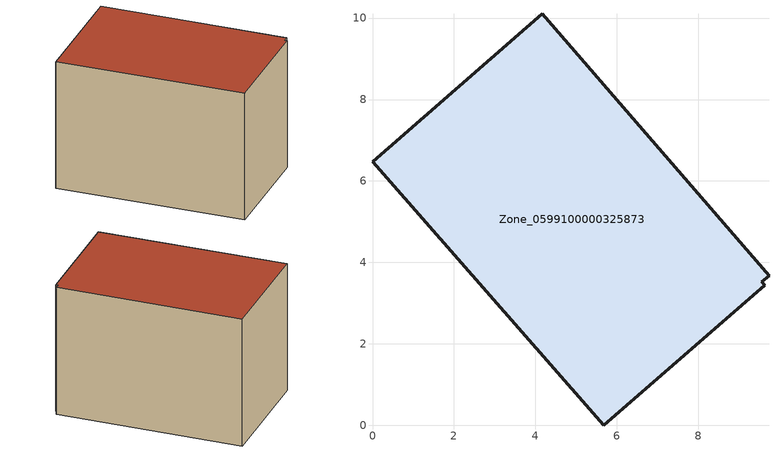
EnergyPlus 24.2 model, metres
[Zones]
Zone_0599100000325873
 floor ground (C_G): 0,6.47 4.17,10.1 9.74,3.67 9.56,3.52 9.63,3.44 5.68,0 z0
 wall outside (C_F): 4.17,10.1 0,6.47 5.68,0 9.63,3.44 9.56,3.52 9.74,3.67 4.17,10.1 z0:6.11
 roof outside (C_R): 5.68,0 9.63,3.44 9.56,3.52 9.74,3.67 4.17,10.1 0,6.47 z6.11
[BUILDING]
Pand.0599100000325873: North Axis=0; Terrain=City; Loads Convergence Tolerance Value=0.04; Temperature Convergence Tolerance Value=0.4; Solar Distribution=FullExterior; Maximum Number of Warmup Days=25; Minimum Number of Warmup Days=1
[Site:Location]
Rotterdam.The.Hague.AP_ZH_NLD Design_Conditions: Latitude=51.96; Longitude=4.45; Time Zone=1; Elevation=-4.5
[SITE:GROUNDTEMPERATURE:BUILDINGSURFACE]
18, 18, 18, 18, 18, 18, 18, 18, 18, 18, 18, 18
[MATERIAL] Thermal Absorptance=0.9; Solar Absorptance=0.7; Visible Absorptance=0.7
Name | Roughness | Thickness | Conductivity | Density | Specific Heat
G.TI.1946 | MediumSmooth | 0.15 | 1 | 540 | 1210
F.TI.1946 | Rough | 0.3 | 0.857143 | 1920 | 840
R.TI.1946 | MediumRough | 0.2 | 0.1 | 1500 | 1000
[CONSTRUCTION]
C_G: G.TI.1946
C_F: F.TI.1946
C_R: R.TI.1946
[ZONE]
Zone_0599100000325873: Type=1; Multiplier=1; Ceiling Height=Autocalculate; Volume=Autocalculate; Floor Area=autocalculate; Part of Total Floor Area=Yes
[ZONEINFILTRATION:DESIGNFLOWRATE]
Infil_Zone_0599100000325873: Zone or ZoneList or Space or SpaceList=Zone_0599100000325873; Schedule=AlwaysOn; Design Flow Rate Calculation Method=Flow/Area; Flow Rate per Floor Area=0.003; Constant Term Coefficient=1; Temperature Term Coefficient=0; Velocity Term Coefficient=0; Velocity Squared Term Coefficient=0
[HVACTEMPLATE:ZONE:IDEALLOADSAIRSYSTEM]
Zone_0599100000325873: Maximum Heating Supply Air Temperature=50; Minimum Cooling Supply Air Temperature=13; Maximum Heating Supply Air Humidity Ratio=0.0156; Minimum Cooling Supply Air Humidity Ratio=0.0077; Heating Limit=NoLimit; Cooling Limit=NoLimit; Dehumidification Control Type=ConstantSensibleHeatRatio; Cooling Sensible Heat Ratio=0.7; Dehumidification Setpoint=60; Humidification Control Type=None; Humidification Setpoint=30; Outdoor Air Method=None; Outdoor Air Flow Rate per Person=0.00944; Outdoor Air Flow Rate per Zone Floor Area=0; Outdoor Air Flow Rate per Zone=0; Demand Controlled Ventilation Type=None; Outdoor Air Economizer Type=NoEconomizer; Heat Recovery Type=None; Sensible Heat Recovery Effectiveness=0.7; Latent Heat Recovery Effectiveness=0.65
[ZONECONTROL:THERMOSTAT]
ThermostatControl_Zone_0599100000325873: Zone or ZoneList=Zone_0599100000325873; Control Type Schedule=DualSetpointControlType; Control 1=Thermostat_Zone_0599100000325873; Temperature Difference Between Cutout And Setpoint=0
[THERMOSTATSETPOINT:DUALSETPOINT]
Thermostat_Zone_0599100000325873: Heating Setpoint Temperature Schedule=HeatingSetpoint_Zone_0599100000325873; Cooling Setpoint Temperature Schedule=CoolingSetpoint_Zone_0599100000325873
[SCHEDULE:COMPACT]
HeatingSetpoint_Zone_0599100000325873: Through: 12/31, For: AllDays, Until: 24:00, 21
CoolingSetpoint_Zone_0599100000325873: Through: 12/31, For: AllDays, Until: 24:00, 24
DualSetpointControlType: Through: 12/31, For: AllDays, Until: 24:00, 4
AlwaysOn: Through: 12/31, For: AllDays, Until: 24:00, 1
